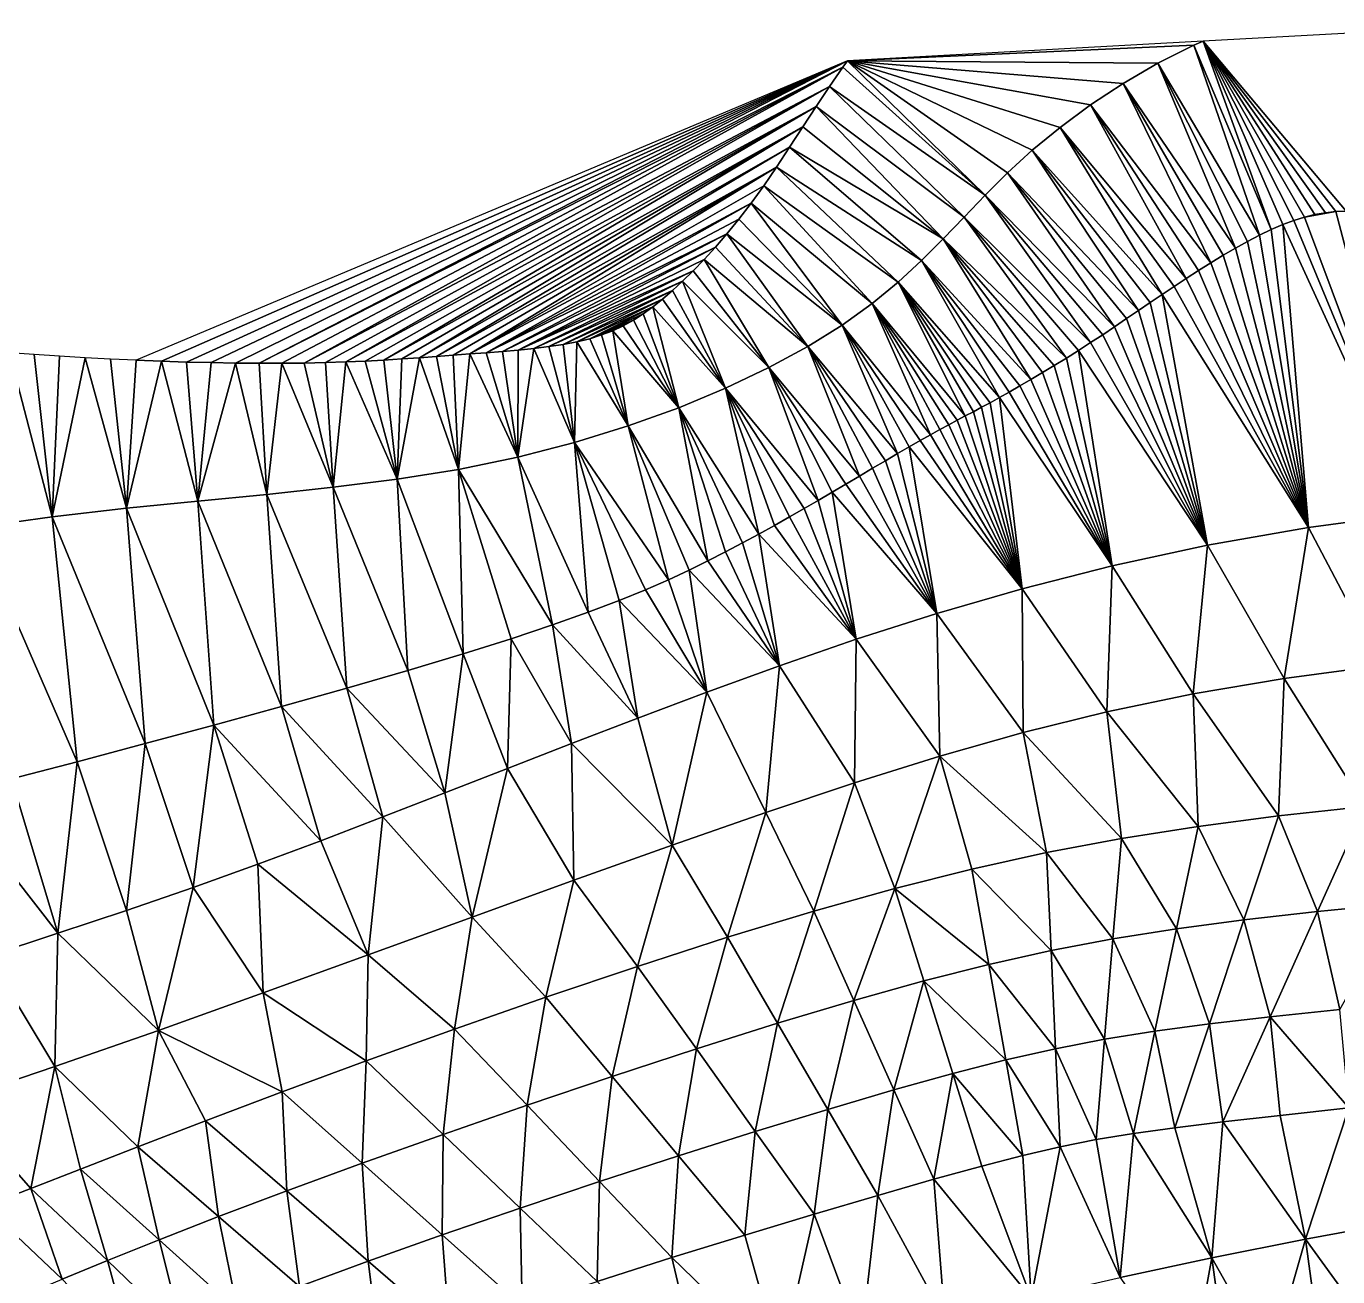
# Model space of a CAD drawing. Header units: metres. Extents: x 0 to 433, y 0 to 317.
# Drawn here: x 136.07 to 152.85, y 262.34 to 278.34 of the extents above; entities that cross this region are included whole.
import ezdxf

# ---------------------------------------------------------------- set-up
doc = ezdxf.new("R2010")
doc.units = ezdxf.units.M
doc.layers.add('TERRAIN_TIN', color=8, linetype='Continuous')

msp = doc.modelspace()

# ---------------------------------------------------------------- linework, layer by layer
at = {"layer": 'TERRAIN_TIN'}
for points in [[(151.13, 278.147, 2), (152.96, 275.975, 3), (154.653, 278.34, 2)], [(151.009, 278.096, 2), (151.13, 278.147, 2), (146.58, 277.897, 1)], [(151.009, 278.096, 2), (152.002, 275.738, 3), (151.13, 278.147, 2)], [(152.002, 275.738, 3), (152.148, 275.801, 3), (151.13, 278.147, 2)], [(152.148, 275.801, 3), (152.289, 275.854, 3), (151.13, 278.147, 2)], [(152.289, 275.854, 3), (152.426, 275.897, 3), (151.13, 278.147, 2)], [(152.426, 275.897, 3), (152.561, 275.93, 3), (151.13, 278.147, 2)], [(152.561, 275.93, 3), (152.694, 275.954, 3), (151.13, 278.147, 2)], [(152.694, 275.954, 3), (152.827, 275.969, 3), (151.13, 278.147, 2)], [(152.827, 275.969, 3), (152.96, 275.975, 3), (151.13, 278.147, 2)], [(150.55, 277.867, 2), (151.009, 278.096, 2), (146.58, 277.897, 1)], [(151.853, 275.666, 3), (151.009, 278.096, 2), (150.55, 277.867, 2)], [(151.853, 275.666, 3), (152.002, 275.738, 3), (151.009, 278.096, 2)], [(137.474, 274.066, 1), (137.798, 274.054, 1), (146.58, 277.897, 1)], [(137.798, 274.054, 1), (138.119, 274.043, 1), (146.58, 277.897, 1)], [(138.119, 274.043, 1), (138.435, 274.036, 1), (146.58, 277.897, 1)], [(138.435, 274.036, 1), (138.745, 274.03, 1), (146.58, 277.897, 1)], [(138.745, 274.03, 1), (139.047, 274.028, 1), (146.58, 277.897, 1)], [(139.047, 274.028, 1), (146.52, 277.815, 1), (146.58, 277.897, 1)], [(139.047, 274.028, 1), (139.341, 274.028, 1), (146.52, 277.815, 1)], [(139.341, 274.028, 1), (139.624, 274.03, 1), (146.52, 277.815, 1)], [(146.52, 277.815, 1), (139.624, 274.03, 1), (146.35, 277.569, 1)], [(148.34, 276.18, 2), (146.52, 277.815, 1), (146.35, 277.569, 1)], [(146.52, 277.815, 1), (148.34, 276.18, 2), (146.58, 277.897, 1)], [(150.108, 277.609, 2), (150.55, 277.867, 2), (146.58, 277.897, 1)], [(149.688, 277.333, 2), (150.108, 277.609, 2), (146.58, 277.897, 1)], [(149.298, 277.045, 2), (149.688, 277.333, 2), (146.58, 277.897, 1)], [(148.627, 276.465, 2), (148.943, 276.754, 2), (146.58, 277.897, 1)], [(148.943, 276.754, 2), (149.298, 277.045, 2), (146.58, 277.897, 1)], [(148.34, 276.18, 2), (148.627, 276.465, 2), (146.58, 277.897, 1)], [(151.544, 275.501, 3), (150.55, 277.867, 2), (150.108, 277.609, 2)], [(151.699, 275.587, 3), (151.853, 275.666, 3), (150.55, 277.867, 2)], [(151.544, 275.501, 3), (151.699, 275.587, 3), (150.55, 277.867, 2)], [(139.624, 274.03, 1), (139.896, 274.036, 1), (146.35, 277.569, 1)], [(139.896, 274.036, 1), (140.156, 274.044, 1), (146.35, 277.569, 1)], [(140.156, 274.044, 1), (146.179, 277.313, 1), (146.35, 277.569, 1)], [(146.179, 277.313, 1), (148.07, 275.898, 2), (146.35, 277.569, 1)], [(148.07, 275.898, 2), (148.34, 276.18, 2), (146.35, 277.569, 1)], [(149.688, 277.333, 2), (151.228, 275.314, 3), (150.108, 277.609, 2)], [(151.228, 275.314, 3), (151.386, 275.41, 3), (150.108, 277.609, 2)], [(151.386, 275.41, 3), (151.544, 275.501, 3), (150.108, 277.609, 2)], [(146.179, 277.313, 1), (140.156, 274.044, 1), (140.405, 274.055, 1)], [(140.644, 274.067, 1), (146.179, 277.313, 1), (140.405, 274.055, 1)], [(146.179, 277.313, 1), (140.644, 274.067, 1), (146.008, 277.052, 1)], [(147.803, 275.618, 2), (146.179, 277.313, 1), (146.008, 277.052, 1)], [(147.803, 275.618, 2), (148.07, 275.898, 2), (146.179, 277.313, 1)], [(150.914, 275.113, 3), (149.688, 277.333, 2), (149.298, 277.045, 2)], [(151.071, 275.215, 3), (151.228, 275.314, 3), (149.688, 277.333, 2)], [(150.914, 275.113, 3), (151.071, 275.215, 3), (149.688, 277.333, 2)], [(146.008, 277.052, 1), (140.644, 274.067, 1), (140.875, 274.082, 1)], [(141.099, 274.097, 1), (146.008, 277.052, 1), (140.875, 274.082, 1)], [(141.099, 274.097, 1), (145.838, 276.791, 1), (146.008, 277.052, 1)], [(145.838, 276.791, 1), (147.803, 275.618, 2), (146.008, 277.052, 1)], [(148.943, 276.754, 2), (150.605, 274.908, 3), (149.298, 277.045, 2)], [(149.298, 277.045, 2), (150.605, 274.908, 3), (150.759, 275.011, 3)], [(150.914, 275.113, 3), (149.298, 277.045, 2), (150.759, 275.011, 3)], [(145.838, 276.791, 1), (141.099, 274.097, 1), (141.317, 274.113, 1)], [(145.671, 276.538, 1), (145.838, 276.791, 1), (141.317, 274.113, 1)], [(145.838, 276.791, 1), (145.671, 276.538, 1), (147.527, 275.341, 2)], [(147.803, 275.618, 2), (145.838, 276.791, 1), (147.527, 275.341, 2)], [(150.301, 274.702, 3), (148.943, 276.754, 2), (148.627, 276.465, 2)], [(150.453, 274.805, 3), (148.943, 276.754, 2), (150.301, 274.702, 3)], [(148.943, 276.754, 2), (150.453, 274.805, 3), (150.605, 274.908, 3)], [(141.532, 274.13, 1), (145.671, 276.538, 1), (141.317, 274.113, 1)], [(141.744, 274.146, 1), (145.671, 276.538, 1), (141.532, 274.13, 1)], [(145.671, 276.538, 1), (141.744, 274.146, 1), (145.506, 276.298, 1)], [(147.228, 275.065, 2), (145.671, 276.538, 1), (145.506, 276.298, 1)], [(145.671, 276.538, 1), (147.228, 275.065, 2), (147.527, 275.341, 2)], [(148.34, 276.18, 2), (149.997, 274.495, 3), (148.627, 276.465, 2)], [(150.149, 274.598, 3), (150.301, 274.702, 3), (148.627, 276.465, 2)], [(149.997, 274.495, 3), (150.149, 274.598, 3), (148.627, 276.465, 2)], [(141.744, 274.146, 1), (145.345, 276.076, 1), (145.506, 276.298, 1)], [(145.345, 276.076, 1), (146.894, 274.79, 2), (145.506, 276.298, 1)], [(146.894, 274.79, 2), (147.228, 275.065, 2), (145.506, 276.298, 1)], [(149.69, 274.292, 3), (148.34, 276.18, 2), (148.07, 275.898, 2)], [(148.34, 276.18, 2), (149.844, 274.393, 3), (149.997, 274.495, 3)], [(149.69, 274.292, 3), (149.844, 274.393, 3), (148.34, 276.18, 2)], [(141.744, 274.146, 1), (141.954, 274.162, 1), (145.345, 276.076, 1)], [(141.954, 274.162, 1), (145.188, 275.871, 1), (145.345, 276.076, 1)], [(145.345, 276.076, 1), (145.188, 275.871, 1), (146.511, 274.515, 2)], [(146.894, 274.79, 2), (145.345, 276.076, 1), (146.511, 274.515, 2)], [(152.827, 275.969, 3), (152.426, 275.897, 3), (153.844, 272.107, 4)], [(152.827, 275.969, 3), (152.561, 275.93, 3), (152.426, 275.897, 3)], [(152.561, 275.93, 3), (152.827, 275.969, 3), (152.694, 275.954, 3)], [(152.96, 275.975, 3), (152.827, 275.969, 3), (153.096, 275.973, 3)], [(153.096, 275.973, 3), (152.827, 275.969, 3), (153.844, 272.107, 4)], [(145.188, 275.871, 1), (141.954, 274.162, 1), (145.036, 275.684, 1)], [(145.188, 275.871, 1), (145.036, 275.684, 1), (146.511, 274.515, 2)], [(147.803, 275.618, 2), (149.379, 274.094, 3), (148.07, 275.898, 2)], [(148.07, 275.898, 2), (149.379, 274.094, 3), (149.534, 274.192, 3)], [(149.69, 274.292, 3), (148.07, 275.898, 2), (149.534, 274.192, 3)], [(152.148, 275.801, 3), (152.002, 275.738, 3), (152.478, 271.926, 4)], [(152.289, 275.854, 3), (152.148, 275.801, 3), (153.844, 272.107, 4)], [(153.844, 272.107, 4), (152.148, 275.801, 3), (152.478, 271.926, 4)], [(152.426, 275.897, 3), (152.289, 275.854, 3), (153.844, 272.107, 4)], [(145.036, 275.684, 1), (141.954, 274.162, 1), (142.162, 274.178, 1)], [(144.887, 275.512, 1), (145.036, 275.684, 1), (142.162, 274.178, 1)], [(144.887, 275.512, 1), (146.07, 274.241, 2), (145.036, 275.684, 1)], [(145.036, 275.684, 1), (146.07, 274.241, 2), (146.511, 274.515, 2)], [(148.926, 273.82, 3), (147.803, 275.618, 2), (147.527, 275.341, 2)], [(147.803, 275.618, 2), (149.073, 273.907, 3), (149.225, 273.999, 3)], [(149.379, 274.094, 3), (147.803, 275.618, 2), (149.225, 273.999, 3)], [(147.803, 275.618, 2), (148.926, 273.82, 3), (149.073, 273.907, 3)], [(151.853, 275.666, 3), (151.699, 275.587, 3), (152.478, 271.926, 4)], [(152.002, 275.738, 3), (151.853, 275.666, 3), (152.478, 271.926, 4)], [(142.365, 274.196, 1), (144.887, 275.512, 1), (142.162, 274.178, 1)], [(144.887, 275.512, 1), (142.365, 274.196, 1), (144.743, 275.354, 1)], [(146.07, 274.241, 2), (144.887, 275.512, 1), (144.743, 275.354, 1)], [(151.544, 275.501, 3), (151.386, 275.41, 3), (152.478, 271.926, 4)], [(151.699, 275.587, 3), (151.544, 275.501, 3), (152.478, 271.926, 4)], [(144.743, 275.354, 1), (142.365, 274.196, 1), (144.603, 275.21, 1)], [(145.571, 273.971, 2), (144.743, 275.354, 1), (144.603, 275.21, 1)], [(146.07, 274.241, 2), (144.743, 275.354, 1), (145.571, 273.971, 2)], [(147.228, 275.065, 2), (148.523, 273.588, 3), (147.527, 275.341, 2)], [(148.649, 273.659, 3), (148.784, 273.737, 3), (147.527, 275.341, 2)], [(148.523, 273.588, 3), (148.649, 273.659, 3), (147.527, 275.341, 2)], [(148.784, 273.737, 3), (148.926, 273.82, 3), (147.527, 275.341, 2)], [(151.228, 275.314, 3), (151.071, 275.215, 3), (152.478, 271.926, 4)], [(151.386, 275.41, 3), (151.228, 275.314, 3), (152.478, 271.926, 4)], [(142.365, 274.196, 1), (142.564, 274.216, 1), (144.603, 275.21, 1)], [(142.564, 274.216, 1), (144.468, 275.079, 1), (144.603, 275.21, 1)], [(144.468, 275.079, 1), (145.571, 273.971, 2), (144.603, 275.21, 1)], [(152.478, 271.926, 4), (150.914, 275.113, 3), (150.759, 275.011, 3)], [(151.071, 275.215, 3), (150.914, 275.113, 3), (152.478, 271.926, 4)], [(144.468, 275.079, 1), (142.564, 274.216, 1), (142.756, 274.24, 1)], [(144.337, 274.959, 1), (144.468, 275.079, 1), (142.756, 274.24, 1)], [(142.94, 274.268, 1), (144.337, 274.959, 1), (142.756, 274.24, 1)], [(144.211, 274.849, 1), (144.337, 274.959, 1), (142.94, 274.268, 1)], [(144.337, 274.959, 1), (144.211, 274.849, 1), (145.019, 273.709, 2)], [(144.468, 275.079, 1), (144.337, 274.959, 1), (145.019, 273.709, 2)], [(145.571, 273.971, 2), (144.468, 275.079, 1), (145.019, 273.709, 2)], [(148.085, 273.353, 3), (147.228, 275.065, 2), (146.894, 274.79, 2)], [(148.405, 273.523, 3), (147.228, 275.065, 2), (148.295, 273.464, 3)], [(147.228, 275.065, 2), (148.405, 273.523, 3), (148.523, 273.588, 3)], [(147.228, 275.065, 2), (148.189, 273.407, 3), (148.295, 273.464, 3)], [(148.085, 273.353, 3), (148.189, 273.407, 3), (147.228, 275.065, 2)], [(150.605, 274.908, 3), (152.478, 271.926, 4), (150.759, 275.011, 3)], [(143.115, 274.301, 1), (144.211, 274.849, 1), (142.94, 274.268, 1)], [(144.087, 274.75, 1), (144.211, 274.849, 1), (143.115, 274.301, 1)], [(144.211, 274.849, 1), (144.087, 274.75, 1), (145.019, 273.709, 2)], [(147.64, 273.112, 3), (146.894, 274.79, 2), (146.511, 274.515, 2)], [(147.64, 273.112, 3), (147.761, 273.179, 3), (146.894, 274.79, 2)], [(147.761, 273.179, 3), (147.874, 273.24, 3), (146.894, 274.79, 2)], [(147.874, 273.24, 3), (147.981, 273.298, 3), (146.894, 274.79, 2)], [(147.981, 273.298, 3), (148.085, 273.353, 3), (146.894, 274.79, 2)], [(150.453, 274.805, 3), (150.301, 274.702, 3), (151.187, 271.699, 4)], [(150.605, 274.908, 3), (150.453, 274.805, 3), (151.187, 271.699, 4)], [(150.605, 274.908, 3), (151.187, 271.699, 4), (152.478, 271.926, 4)], [(144.087, 274.75, 1), (143.115, 274.301, 1), (143.279, 274.341, 1)], [(143.963, 274.66, 1), (144.087, 274.75, 1), (143.279, 274.341, 1)], [(143.838, 274.579, 1), (143.963, 274.66, 1), (143.279, 274.341, 1)], [(143.838, 274.579, 1), (144.418, 273.459, 2), (143.963, 274.66, 1)], [(144.418, 273.459, 2), (144.087, 274.75, 1), (143.963, 274.66, 1)], [(144.087, 274.75, 1), (144.418, 273.459, 2), (145.019, 273.709, 2)], [(150.301, 274.702, 3), (150.149, 274.598, 3), (151.187, 271.699, 4)], [(143.432, 274.389, 1), (143.838, 274.579, 1), (143.279, 274.341, 1)], [(143.838, 274.579, 1), (143.432, 274.389, 1), (143.574, 274.444, 1)], [(143.574, 274.444, 1), (143.432, 274.389, 1), (143.772, 273.226, 2)], [(143.709, 274.507, 1), (143.838, 274.579, 1), (143.574, 274.444, 1)], [(144.418, 273.459, 2), (143.709, 274.507, 1), (143.574, 274.444, 1)], [(144.418, 273.459, 2), (143.574, 274.444, 1), (143.772, 273.226, 2)], [(143.838, 274.579, 1), (143.709, 274.507, 1), (144.418, 273.459, 2)], [(146.07, 274.241, 2), (147.22, 272.871, 3), (146.511, 274.515, 2)], [(147.22, 272.871, 3), (147.369, 272.957, 3), (146.511, 274.515, 2)], [(147.509, 273.038, 3), (147.64, 273.112, 3), (146.511, 274.515, 2)], [(147.369, 272.957, 3), (147.509, 273.038, 3), (146.511, 274.515, 2)], [(149.997, 274.495, 3), (149.844, 274.393, 3), (151.187, 271.699, 4)], [(150.149, 274.598, 3), (149.997, 274.495, 3), (151.187, 271.699, 4)], [(142.94, 274.268, 1), (142.756, 274.24, 1), (143.084, 273.014, 2)], [(143.115, 274.301, 1), (142.94, 274.268, 1), (143.084, 273.014, 2)], [(143.772, 273.226, 2), (143.115, 274.301, 1), (143.084, 273.014, 2)], [(143.115, 274.301, 1), (143.772, 273.226, 2), (143.279, 274.341, 1)], [(143.772, 273.226, 2), (143.432, 274.389, 1), (143.279, 274.341, 1)], [(149.69, 274.292, 3), (149.534, 274.192, 3), (151.187, 271.699, 4)], [(149.844, 274.393, 3), (149.69, 274.292, 3), (151.187, 271.699, 4)], [(135.852, 274.162, 1), (135.414, 271.927, 2), (136.399, 272.062, 2)], [(136.171, 274.139, 1), (135.852, 274.162, 1), (136.399, 272.062, 2)], [(136.171, 274.139, 1), (136.399, 272.062, 2), (136.494, 274.118, 1)], [(136.399, 272.062, 2), (136.82, 274.098, 1), (136.494, 274.118, 1)], [(137.349, 272.171, 2), (136.82, 274.098, 1), (136.399, 272.062, 2)], [(136.82, 274.098, 1), (137.349, 272.171, 2), (137.147, 274.081, 1)], [(141.099, 274.097, 1), (140.875, 274.082, 1), (140.814, 272.543, 2)], [(141.601, 272.669, 2), (141.099, 274.097, 1), (140.814, 272.543, 2)], [(141.099, 274.097, 1), (141.601, 272.669, 2), (141.317, 274.113, 1)], [(141.601, 272.669, 2), (141.532, 274.13, 1), (141.317, 274.113, 1)], [(141.601, 272.669, 2), (141.744, 274.146, 1), (141.532, 274.13, 1)], [(141.744, 274.146, 1), (141.601, 272.669, 2), (142.359, 272.827, 2)], [(141.954, 274.162, 1), (141.744, 274.146, 1), (142.359, 272.827, 2)], [(141.954, 274.162, 1), (142.359, 272.827, 2), (142.162, 274.178, 1)], [(142.359, 272.827, 2), (142.365, 274.196, 1), (142.162, 274.178, 1)], [(142.564, 274.216, 1), (142.359, 272.827, 2), (143.084, 273.014, 2)], [(142.564, 274.216, 1), (142.365, 274.196, 1), (142.359, 272.827, 2)], [(142.756, 274.24, 1), (142.564, 274.216, 1), (143.084, 273.014, 2)], [(146.07, 274.241, 2), (145.571, 273.971, 2), (146.732, 272.584, 3)], [(146.9, 272.683, 3), (146.07, 274.241, 2), (146.732, 272.584, 3)], [(146.07, 274.241, 2), (147.063, 272.779, 3), (147.22, 272.871, 3)], [(146.9, 272.683, 3), (147.063, 272.779, 3), (146.07, 274.241, 2)], [(149.534, 274.192, 3), (149.379, 274.094, 3), (149.967, 271.436, 4)], [(151.187, 271.699, 4), (149.534, 274.192, 3), (149.967, 271.436, 4)], [(137.349, 272.171, 2), (137.474, 274.066, 1), (137.147, 274.081, 1)], [(137.474, 274.066, 1), (137.349, 272.171, 2), (137.798, 274.054, 1)], [(137.349, 272.171, 2), (138.265, 272.264, 2), (137.798, 274.054, 1)], [(138.265, 272.264, 2), (138.119, 274.043, 1), (137.798, 274.054, 1)], [(138.265, 272.264, 2), (138.435, 274.036, 1), (138.119, 274.043, 1)], [(138.435, 274.036, 1), (138.265, 272.264, 2), (138.745, 274.03, 1)], [(138.745, 274.03, 1), (138.265, 272.264, 2), (139.146, 272.35, 2)], [(139.047, 274.028, 1), (138.745, 274.03, 1), (139.146, 272.35, 2)], [(139.341, 274.028, 1), (139.047, 274.028, 1), (139.146, 272.35, 2)], [(139.996, 272.44, 2), (139.341, 274.028, 1), (139.146, 272.35, 2)], [(139.341, 274.028, 1), (139.996, 272.44, 2), (139.624, 274.03, 1)], [(139.996, 272.44, 2), (139.896, 274.036, 1), (139.624, 274.03, 1)], [(140.156, 274.044, 1), (139.896, 274.036, 1), (139.996, 272.44, 2)], [(140.156, 274.044, 1), (139.996, 272.44, 2), (140.814, 272.543, 2)], [(140.156, 274.044, 1), (140.814, 272.543, 2), (140.405, 274.055, 1)], [(140.814, 272.543, 2), (140.644, 274.067, 1), (140.405, 274.055, 1)], [(140.875, 274.082, 1), (140.644, 274.067, 1), (140.814, 272.543, 2)], [(146.204, 272.273, 3), (145.571, 273.971, 2), (145.019, 273.709, 2)], [(145.571, 273.971, 2), (146.559, 272.482, 3), (146.732, 272.584, 3)], [(146.383, 272.378, 3), (146.559, 272.482, 3), (145.571, 273.971, 2)], [(146.204, 272.273, 3), (146.383, 272.378, 3), (145.571, 273.971, 2)], [(149.225, 273.999, 3), (149.073, 273.907, 3), (149.967, 271.436, 4)], [(149.379, 274.094, 3), (149.225, 273.999, 3), (149.967, 271.436, 4)], [(148.926, 273.82, 3), (148.784, 273.737, 3), (149.967, 271.436, 4)], [(149.073, 273.907, 3), (148.926, 273.82, 3), (149.967, 271.436, 4)], [(144.418, 273.459, 2), (145.444, 271.841, 3), (145.019, 273.709, 2)], [(145.835, 272.06, 3), (146.022, 272.167, 3), (145.019, 273.709, 2)], [(146.022, 272.167, 3), (146.204, 272.273, 3), (145.019, 273.709, 2)], [(145.643, 271.951, 3), (145.835, 272.06, 3), (145.019, 273.709, 2)], [(145.444, 271.841, 3), (145.643, 271.951, 3), (145.019, 273.709, 2)], [(148.649, 273.659, 3), (148.523, 273.588, 3), (149.967, 271.436, 4)], [(148.784, 273.737, 3), (148.649, 273.659, 3), (149.967, 271.436, 4)], [(144.418, 273.459, 2), (143.772, 273.226, 2), (144.792, 271.499, 3)], [(145.444, 271.841, 3), (144.418, 273.459, 2), (145.236, 271.729, 3)], [(144.418, 273.459, 2), (145.019, 271.615, 3), (145.236, 271.729, 3)], [(145.019, 271.615, 3), (144.418, 273.459, 2), (144.792, 271.499, 3)], [(148.295, 273.464, 3), (148.189, 273.407, 3), (148.813, 271.142, 4)], [(148.405, 273.523, 3), (148.295, 273.464, 3), (148.813, 271.142, 4)], [(148.523, 273.588, 3), (148.405, 273.523, 3), (148.813, 271.142, 4)], [(148.523, 273.588, 3), (148.813, 271.142, 4), (149.967, 271.436, 4)], [(147.981, 273.298, 3), (147.874, 273.24, 3), (148.813, 271.142, 4)], [(148.085, 273.353, 3), (147.981, 273.298, 3), (148.813, 271.142, 4)], [(148.189, 273.407, 3), (148.085, 273.353, 3), (148.813, 271.142, 4)], [(144.288, 271.257, 3), (143.772, 273.226, 2), (143.084, 273.014, 2)], [(143.772, 273.226, 2), (144.551, 271.38, 3), (144.792, 271.499, 3)], [(144.288, 271.257, 3), (144.551, 271.38, 3), (143.772, 273.226, 2)], [(147.64, 273.112, 3), (147.509, 273.038, 3), (148.813, 271.142, 4)], [(147.761, 273.179, 3), (147.64, 273.112, 3), (148.813, 271.142, 4)], [(147.874, 273.24, 3), (147.761, 273.179, 3), (148.813, 271.142, 4)], [(142.359, 272.827, 2), (143.261, 270.841, 3), (143.084, 273.014, 2)], [(143.993, 271.128, 3), (144.288, 271.257, 3), (143.084, 273.014, 2)], [(143.261, 270.841, 3), (143.654, 270.99, 3), (143.084, 273.014, 2)], [(143.654, 270.99, 3), (143.993, 271.128, 3), (143.084, 273.014, 2)], [(147.369, 272.957, 3), (147.22, 272.871, 3), (147.721, 270.826, 4)], [(147.509, 273.038, 3), (147.369, 272.957, 3), (148.813, 271.142, 4)], [(148.813, 271.142, 4), (147.369, 272.957, 3), (147.721, 270.826, 4)], [(141.601, 272.669, 2), (142.805, 270.679, 3), (142.359, 272.827, 2)], [(142.359, 272.827, 2), (142.805, 270.679, 3), (143.261, 270.841, 3)], [(147.063, 272.779, 3), (146.9, 272.683, 3), (147.721, 270.826, 4)], [(147.22, 272.871, 3), (147.063, 272.779, 3), (147.721, 270.826, 4)], [(141.601, 272.669, 2), (140.814, 272.543, 2), (141.658, 270.308, 3)], [(142.274, 270.502, 3), (141.601, 272.669, 2), (141.658, 270.308, 3)], [(142.805, 270.679, 3), (141.601, 272.669, 2), (142.274, 270.502, 3)], [(147.721, 270.826, 4), (146.9, 272.683, 3), (146.732, 272.584, 3)], [(140.17, 269.87, 3), (139.996, 272.44, 2), (139.146, 272.35, 2)], [(139.996, 272.44, 2), (140.951, 270.096, 3), (140.814, 272.543, 2)], [(140.951, 270.096, 3), (139.996, 272.44, 2), (140.17, 269.87, 3)], [(140.814, 272.543, 2), (140.951, 270.096, 3), (141.658, 270.308, 3)], [(146.559, 272.482, 3), (146.383, 272.378, 3), (147.721, 270.826, 4)], [(146.559, 272.482, 3), (147.721, 270.826, 4), (146.732, 272.584, 3)], [(138.265, 272.264, 2), (137.349, 272.171, 2), (138.468, 269.397, 3)], [(138.265, 272.264, 2), (139.335, 269.635, 3), (139.146, 272.35, 2)], [(139.335, 269.635, 3), (138.265, 272.264, 2), (138.468, 269.397, 3)], [(139.335, 269.635, 3), (140.17, 269.87, 3), (139.146, 272.35, 2)], [(146.022, 272.167, 3), (146.688, 270.495, 4), (146.204, 272.273, 3)], [(146.688, 270.495, 4), (146.383, 272.378, 3), (146.204, 272.273, 3)], [(146.383, 272.378, 3), (146.688, 270.495, 4), (147.721, 270.826, 4)], [(137.589, 269.16, 3), (137.349, 272.171, 2), (136.399, 272.062, 2)], [(137.349, 272.171, 2), (137.589, 269.16, 3), (138.468, 269.397, 3)], [(146.688, 270.495, 4), (146.022, 272.167, 3), (145.835, 272.06, 3)], [(153.844, 272.107, 4), (152.478, 271.926, 4), (153.408, 270.159, 5)], [(136.399, 272.062, 2), (135.414, 271.927, 2), (136.719, 268.929, 3)], [(135.414, 271.927, 2), (135.879, 268.711, 3), (136.719, 268.929, 3)], [(137.589, 269.16, 3), (136.399, 272.062, 2), (136.719, 268.929, 3)], [(145.643, 271.951, 3), (145.444, 271.841, 3), (146.688, 270.495, 4)], [(145.643, 271.951, 3), (146.688, 270.495, 4), (145.835, 272.06, 3)], [(152.478, 271.926, 4), (151.187, 271.699, 4), (152.165, 269.995, 5)], [(152.478, 271.926, 4), (152.165, 269.995, 5), (153.408, 270.159, 5)], [(145.444, 271.841, 3), (145.236, 271.729, 3), (145.709, 270.156, 4)], [(146.688, 270.495, 4), (145.444, 271.841, 3), (145.709, 270.156, 4)], [(145.709, 270.156, 4), (145.019, 271.615, 3), (144.792, 271.499, 3)], [(145.236, 271.729, 3), (145.019, 271.615, 3), (145.709, 270.156, 4)], [(151.004, 269.798, 5), (151.187, 271.699, 4), (149.967, 271.436, 4)], [(151.187, 271.699, 4), (151.004, 269.798, 5), (152.165, 269.995, 5)], [(144.551, 271.38, 3), (145.709, 270.156, 4), (144.792, 271.499, 3)], [(148.813, 271.142, 4), (149.899, 269.567, 5), (149.967, 271.436, 4)], [(149.899, 269.567, 5), (151.004, 269.798, 5), (149.967, 271.436, 4)], [(144.288, 271.257, 3), (143.993, 271.128, 3), (144.78, 269.818, 4)], [(144.551, 271.38, 3), (144.288, 271.257, 3), (144.78, 269.818, 4)], [(145.709, 270.156, 4), (144.551, 271.38, 3), (144.78, 269.818, 4)], [(143.993, 271.128, 3), (143.654, 270.99, 3), (144.78, 269.818, 4)], [(148.813, 271.142, 4), (147.721, 270.826, 4), (148.826, 269.301, 5)], [(149.899, 269.567, 5), (148.813, 271.142, 4), (148.826, 269.301, 5)], [(143.896, 269.486, 4), (143.654, 270.99, 3), (143.261, 270.841, 3)], [(143.654, 270.99, 3), (143.896, 269.486, 4), (144.78, 269.818, 4)], [(142.805, 270.679, 3), (143.896, 269.486, 4), (143.261, 270.841, 3)], [(146.688, 270.495, 4), (147.758, 268.998, 5), (147.721, 270.826, 4)], [(147.721, 270.826, 4), (147.758, 268.998, 5), (148.826, 269.301, 5)], [(142.805, 270.679, 3), (142.274, 270.502, 3), (143.048, 269.161, 4)], [(143.896, 269.486, 4), (142.805, 270.679, 3), (143.048, 269.161, 4)], [(142.228, 268.842, 4), (142.274, 270.502, 3), (141.658, 270.308, 3)], [(142.274, 270.502, 3), (142.228, 268.842, 4), (143.048, 269.161, 4)], [(146.688, 270.495, 4), (145.709, 270.156, 4), (146.669, 268.658, 5)], [(147.758, 268.998, 5), (146.688, 270.495, 4), (146.669, 268.658, 5)], [(140.951, 270.096, 3), (141.425, 268.529, 4), (141.658, 270.308, 3)], [(141.425, 268.529, 4), (142.228, 268.842, 4), (141.658, 270.308, 3)], [(141.425, 268.529, 4), (140.951, 270.096, 3), (140.17, 269.87, 3)], [(145.709, 270.156, 4), (144.78, 269.818, 4), (145.534, 268.278, 5)], [(146.669, 268.658, 5), (145.709, 270.156, 4), (145.534, 268.278, 5)], [(152.165, 269.995, 5), (153.2, 268.357, 6), (153.408, 270.159, 5)], [(152.165, 269.995, 5), (151.004, 269.798, 5), (152.095, 268.235, 6)], [(153.2, 268.357, 6), (152.165, 269.995, 5), (152.095, 268.235, 6)], [(139.335, 269.635, 3), (140.631, 268.221, 4), (140.17, 269.87, 3)], [(140.631, 268.221, 4), (141.425, 268.529, 4), (140.17, 269.87, 3)], [(143.896, 269.486, 4), (144.333, 267.86, 5), (144.78, 269.818, 4)], [(144.78, 269.818, 4), (144.333, 267.86, 5), (145.534, 268.278, 5)], [(151.004, 269.798, 5), (149.899, 269.567, 5), (151.065, 268.1, 6)], [(151.004, 269.798, 5), (151.065, 268.1, 6), (152.095, 268.235, 6)], [(139.836, 267.918, 4), (139.335, 269.635, 3), (138.468, 269.397, 3)], [(139.836, 267.918, 4), (140.631, 268.221, 4), (139.335, 269.635, 3)], [(149.899, 269.567, 5), (148.826, 269.301, 5), (150.084, 267.946, 6)], [(151.065, 268.1, 6), (149.899, 269.567, 5), (150.084, 267.946, 6)], [(137.589, 269.16, 3), (138.204, 267.32, 4), (138.468, 269.397, 3)], [(138.468, 269.397, 3), (138.204, 267.32, 4), (139.03, 267.617, 4)], [(139.836, 267.918, 4), (138.468, 269.397, 3), (139.03, 267.617, 4)], [(144.333, 267.86, 5), (143.896, 269.486, 4), (143.048, 269.161, 4)], [(147.758, 268.998, 5), (149.126, 267.766, 6), (148.826, 269.301, 5)], [(148.826, 269.301, 5), (149.126, 267.766, 6), (150.084, 267.946, 6)], [(137.351, 267.025, 4), (137.589, 269.16, 3), (136.719, 268.929, 3)], [(138.204, 267.32, 4), (137.589, 269.16, 3), (137.351, 267.025, 4)], [(142.228, 268.842, 4), (143.075, 267.411, 5), (143.048, 269.161, 4)], [(143.075, 267.411, 5), (144.333, 267.86, 5), (143.048, 269.161, 4)], [(136.719, 268.929, 3), (135.879, 268.711, 3), (136.474, 266.733, 4)], [(137.351, 267.025, 4), (136.719, 268.929, 3), (136.474, 266.733, 4)], [(147.183, 267.308, 6), (147.758, 268.998, 5), (146.669, 268.658, 5)], [(147.758, 268.998, 5), (147.183, 267.308, 6), (148.168, 267.555, 6)], [(149.126, 267.766, 6), (147.758, 268.998, 5), (148.168, 267.555, 6)], [(141.425, 268.529, 4), (141.774, 266.94, 5), (142.228, 268.842, 4)], [(141.774, 266.94, 5), (143.075, 267.411, 5), (142.228, 268.842, 4)], [(135.879, 268.711, 3), (135.09, 268.509, 3), (136.474, 266.733, 4)], [(146.148, 267.017, 6), (146.669, 268.658, 5), (145.534, 268.278, 5)], [(146.148, 267.017, 6), (147.183, 267.308, 6), (146.669, 268.658, 5)], [(135.09, 268.509, 3), (135.579, 266.442, 4), (136.474, 266.733, 4)], [(141.774, 266.94, 5), (141.425, 268.529, 4), (140.631, 268.221, 4)], [(140.631, 268.221, 4), (139.836, 267.918, 4), (140.445, 266.457, 5)], [(141.774, 266.94, 5), (140.631, 268.221, 4), (140.445, 266.457, 5)], [(144.333, 267.86, 5), (145.044, 266.682, 6), (145.534, 268.278, 5)], [(145.044, 266.682, 6), (146.148, 267.017, 6), (145.534, 268.278, 5)], [(151.065, 268.1, 6), (151.652, 266.905, 7), (152.095, 268.235, 6)], [(151.652, 266.905, 7), (152.594, 267.011, 7), (152.095, 268.235, 6)], [(152.594, 267.011, 7), (153.2, 268.357, 6), (152.095, 268.235, 6)], [(153.2, 268.357, 6), (152.594, 267.011, 7), (153.641, 267.114, 7)], [(150.789, 266.791, 7), (151.065, 268.1, 6), (150.084, 267.946, 6)], [(150.789, 266.791, 7), (151.652, 266.905, 7), (151.065, 268.1, 6)], [(140.445, 266.457, 5), (139.836, 267.918, 4), (139.03, 267.617, 4)], [(149.126, 267.766, 6), (149.975, 266.661, 7), (150.084, 267.946, 6)], [(149.975, 266.661, 7), (150.789, 266.791, 7), (150.084, 267.946, 6)], [(144.333, 267.86, 5), (143.075, 267.411, 5), (143.891, 266.31, 6)], [(145.044, 266.682, 6), (144.333, 267.86, 5), (143.891, 266.31, 6)], [(149.126, 267.766, 6), (148.168, 267.555, 6), (149.184, 266.511, 7)], [(149.975, 266.661, 7), (149.126, 267.766, 6), (149.184, 266.511, 7)], [(138.204, 267.32, 4), (139.102, 265.97, 5), (139.03, 267.617, 4)], [(139.102, 265.97, 5), (140.445, 266.457, 5), (139.03, 267.617, 4)], [(147.183, 267.308, 6), (148.386, 266.334, 7), (148.168, 267.555, 6)], [(148.168, 267.555, 6), (148.386, 266.334, 7), (149.184, 266.511, 7)], [(143.075, 267.411, 5), (141.774, 266.94, 5), (142.718, 265.914, 6)], [(143.075, 267.411, 5), (142.718, 265.914, 6), (143.891, 266.31, 6)], [(137.761, 265.491, 5), (138.204, 267.32, 4), (137.351, 267.025, 4)], [(137.761, 265.491, 5), (139.102, 265.97, 5), (138.204, 267.32, 4)], [(147.183, 267.308, 6), (146.148, 267.017, 6), (146.66, 265.873, 7)], [(147.183, 267.308, 6), (146.66, 265.873, 7), (147.554, 266.123, 7)], [(148.386, 266.334, 7), (147.183, 267.308, 6), (147.554, 266.123, 7)], [(152.594, 267.011, 7), (152.878, 265.758, 8), (153.641, 267.114, 7)], [(137.761, 265.491, 5), (137.351, 267.025, 4), (136.474, 266.733, 4)], [(141.55, 265.506, 6), (141.774, 266.94, 5), (140.445, 266.457, 5)], [(141.774, 266.94, 5), (141.55, 265.506, 6), (142.718, 265.914, 6)], [(145.044, 266.682, 6), (145.684, 265.581, 7), (146.148, 267.017, 6)], [(146.148, 267.017, 6), (145.684, 265.581, 7), (146.66, 265.873, 7)], [(151.209, 265.575, 8), (151.652, 266.905, 7), (150.789, 266.791, 7)], [(151.652, 266.905, 7), (151.209, 265.575, 8), (151.987, 265.665, 8)], [(151.652, 266.905, 7), (151.987, 265.665, 8), (152.594, 267.011, 7)], [(151.987, 265.665, 8), (152.878, 265.758, 8), (152.594, 267.011, 7)], [(135.579, 266.442, 4), (136.435, 265.027, 5), (136.474, 266.733, 4)], [(136.435, 265.027, 5), (137.761, 265.491, 5), (136.474, 266.733, 4)], [(150.789, 266.791, 7), (149.975, 266.661, 7), (150.513, 265.481, 8)], [(151.209, 265.575, 8), (150.789, 266.791, 7), (150.513, 265.481, 8)], [(144.644, 265.253, 7), (145.044, 266.682, 6), (143.891, 266.31, 6)], [(145.044, 266.682, 6), (144.644, 265.253, 7), (145.684, 265.581, 7)], [(149.867, 265.377, 8), (149.975, 266.661, 7), (149.184, 266.511, 7)], [(149.975, 266.661, 7), (149.867, 265.377, 8), (150.513, 265.481, 8)], [(136.435, 265.027, 5), (135.579, 266.442, 4), (135.139, 264.589, 5)], [(139.102, 265.97, 5), (140.417, 265.099, 6), (140.445, 266.457, 5)], [(140.417, 265.099, 6), (141.55, 265.506, 6), (140.445, 266.457, 5)], [(148.386, 266.334, 7), (149.242, 265.256, 8), (149.184, 266.511, 7)], [(149.242, 265.256, 8), (149.867, 265.377, 8), (149.184, 266.511, 7)], [(142.718, 265.914, 6), (143.567, 264.9, 7), (143.891, 266.31, 6)], [(143.567, 264.9, 7), (144.644, 265.253, 7), (143.891, 266.31, 6)], [(148.605, 265.112, 8), (148.386, 266.334, 7), (147.554, 266.123, 7)], [(149.242, 265.256, 8), (148.386, 266.334, 7), (148.605, 265.112, 8)], [(146.66, 265.873, 7), (147.172, 264.729, 8), (147.554, 266.123, 7)], [(147.172, 264.729, 8), (147.925, 264.939, 8), (147.554, 266.123, 7)], [(147.925, 264.939, 8), (148.605, 265.112, 8), (147.554, 266.123, 7)], [(139.102, 265.97, 5), (137.761, 265.491, 5), (139.345, 264.704, 6)], [(140.417, 265.099, 6), (139.102, 265.97, 5), (139.345, 264.704, 6)], [(141.55, 265.506, 6), (142.477, 264.532, 7), (142.718, 265.914, 6)], [(142.477, 264.532, 7), (143.567, 264.9, 7), (142.718, 265.914, 6)], [(145.684, 265.581, 7), (146.325, 264.48, 8), (146.66, 265.873, 7)], [(146.325, 264.48, 8), (147.172, 264.729, 8), (146.66, 265.873, 7)], [(152.878, 265.758, 8), (151.987, 265.665, 8), (152.993, 264.499, 9)], [(144.644, 265.253, 7), (145.397, 264.196, 8), (145.684, 265.581, 7)], [(145.684, 265.581, 7), (145.397, 264.196, 8), (146.325, 264.48, 8)], [(150.766, 264.245, 9), (151.209, 265.575, 8), (150.513, 265.481, 8)], [(151.381, 264.32, 9), (151.209, 265.575, 8), (150.766, 264.245, 9)], [(151.987, 265.665, 8), (151.209, 265.575, 8), (151.381, 264.32, 9)], [(151.987, 265.665, 8), (151.381, 264.32, 9), (152.116, 264.403, 9)], [(152.993, 264.499, 9), (151.987, 265.665, 8), (152.116, 264.403, 9)], [(137.761, 265.491, 5), (136.435, 265.027, 5), (137.496, 264.002, 6)], [(138.362, 264.335, 6), (137.761, 265.491, 5), (137.496, 264.002, 6)], [(137.761, 265.491, 5), (138.362, 264.335, 6), (139.345, 264.704, 6)], [(141.402, 264.158, 7), (141.55, 265.506, 6), (140.417, 265.099, 6)], [(141.55, 265.506, 6), (141.402, 264.158, 7), (142.477, 264.532, 7)], [(149.867, 265.377, 8), (149.242, 265.256, 8), (149.759, 264.092, 9)], [(150.237, 264.171, 9), (149.867, 265.377, 8), (149.759, 264.092, 9)], [(149.867, 265.377, 8), (150.237, 264.171, 9), (150.513, 265.481, 8)], [(150.237, 264.171, 9), (150.766, 264.245, 9), (150.513, 265.481, 8)], [(144.644, 265.253, 7), (143.567, 264.9, 7), (144.415, 263.886, 8)], [(145.397, 264.196, 8), (144.644, 265.253, 7), (144.415, 263.886, 8)], [(149.242, 265.256, 8), (148.605, 265.112, 8), (149.299, 264.001, 9)], [(149.242, 265.256, 8), (149.299, 264.001, 9), (149.759, 264.092, 9)], [(140.369, 263.79, 7), (140.417, 265.099, 6), (139.345, 264.704, 6)], [(140.369, 263.79, 7), (141.402, 264.158, 7), (140.417, 265.099, 6)], [(148.605, 265.112, 8), (147.925, 264.939, 8), (148.823, 263.89, 9)], [(149.299, 264.001, 9), (148.605, 265.112, 8), (148.823, 263.89, 9)], [(136.125, 263.465, 6), (136.435, 265.027, 5), (135.139, 264.589, 5)], [(136.125, 263.465, 6), (136.762, 263.715, 6), (136.435, 265.027, 5)], [(136.435, 265.027, 5), (136.762, 263.715, 6), (137.496, 264.002, 6)], [(143.404, 263.557, 8), (143.567, 264.9, 7), (142.477, 264.532, 7)], [(143.567, 264.9, 7), (143.404, 263.557, 8), (144.415, 263.886, 8)], [(147.925, 264.939, 8), (147.172, 264.729, 8), (147.685, 263.585, 9)], [(148.296, 263.754, 9), (147.925, 264.939, 8), (147.685, 263.585, 9)], [(147.925, 264.939, 8), (148.296, 263.754, 9), (148.823, 263.89, 9)], [(138.362, 264.335, 6), (139.402, 263.436, 7), (139.345, 264.704, 6)], [(139.402, 263.436, 7), (140.369, 263.79, 7), (139.345, 264.704, 6)], [(146.965, 263.379, 9), (147.172, 264.729, 8), (146.325, 264.48, 8)], [(147.172, 264.729, 8), (146.965, 263.379, 9), (147.685, 263.585, 9)], [(135.536, 263.239, 6), (136.125, 263.465, 6), (135.139, 264.589, 5)], [(141.402, 264.158, 7), (142.388, 263.217, 8), (142.477, 264.532, 7)], [(142.388, 263.217, 8), (143.404, 263.557, 8), (142.477, 264.532, 7)], [(145.397, 264.196, 8), (146.15, 263.14, 9), (146.325, 264.48, 8)], [(146.15, 263.14, 9), (146.965, 263.379, 9), (146.325, 264.48, 8)], [(151.381, 264.32, 9), (152.438, 262.817, 10), (152.116, 264.403, 9)], [(152.438, 262.817, 10), (152.993, 264.499, 9), (152.116, 264.403, 9)], [(152.993, 264.499, 9), (152.438, 262.817, 10), (153.646, 263.042, 10)], [(138.53, 263.108, 7), (138.362, 264.335, 6), (137.496, 264.002, 6)], [(138.53, 263.108, 7), (139.402, 263.436, 7), (138.362, 264.335, 6)], [(145.264, 262.872, 9), (145.397, 264.196, 8), (144.415, 263.886, 8)], [(145.397, 264.196, 8), (145.264, 262.872, 9), (146.15, 263.14, 9)], [(150.766, 264.245, 9), (150.237, 264.171, 9), (151.241, 262.58, 10)], [(151.381, 264.32, 9), (150.766, 264.245, 9), (151.241, 262.58, 10)], [(152.438, 262.817, 10), (151.381, 264.32, 9), (151.241, 262.58, 10)], [(141.402, 264.158, 7), (140.369, 263.79, 7), (141.393, 262.875, 8)], [(142.388, 263.217, 8), (141.402, 264.158, 7), (141.393, 262.875, 8)], [(149.299, 264.001, 9), (150.068, 262.33, 10), (149.759, 264.092, 9)], [(150.068, 262.33, 10), (150.237, 264.171, 9), (149.759, 264.092, 9)], [(151.241, 262.58, 10), (150.237, 264.171, 9), (150.068, 262.33, 10)], [(136.762, 263.715, 6), (137.769, 262.812, 7), (137.496, 264.002, 6)], [(137.769, 262.812, 7), (138.53, 263.108, 7), (137.496, 264.002, 6)], [(143.404, 263.557, 8), (144.331, 262.583, 9), (144.415, 263.886, 8)], [(144.331, 262.583, 9), (145.264, 262.872, 9), (144.415, 263.886, 8)], [(148.296, 263.754, 9), (148.928, 262.07, 10), (148.823, 263.89, 9)], [(148.928, 262.07, 10), (149.299, 264.001, 9), (148.823, 263.89, 9)], [(149.299, 264.001, 9), (148.928, 262.07, 10), (150.068, 262.33, 10)], [(136.125, 263.465, 6), (137.109, 262.547, 7), (136.762, 263.715, 6)], [(137.109, 262.547, 7), (137.769, 262.812, 7), (136.762, 263.715, 6)], [(140.369, 263.79, 7), (139.402, 263.436, 7), (140.442, 262.537, 8)], [(141.393, 262.875, 8), (140.369, 263.79, 7), (140.442, 262.537, 8)], [(148.928, 262.07, 10), (148.296, 263.754, 9), (147.685, 263.585, 9)], [(143.404, 263.557, 8), (142.388, 263.217, 8), (143.374, 262.277, 9)], [(144.331, 262.583, 9), (143.404, 263.557, 8), (143.374, 262.277, 9)], [(146.965, 263.379, 9), (147.823, 261.8, 10), (147.685, 263.585, 9)], [(147.823, 261.8, 10), (148.928, 262.07, 10), (147.685, 263.585, 9)], [(136.529, 262.307, 7), (136.125, 263.465, 6), (135.536, 263.239, 6)], [(137.109, 262.547, 7), (136.125, 263.465, 6), (136.529, 262.307, 7)], [(139.402, 263.436, 7), (138.53, 263.108, 7), (139.563, 262.213, 8)], [(139.402, 263.436, 7), (139.563, 262.213, 8), (140.442, 262.537, 8)], [(146.965, 263.379, 9), (146.15, 263.14, 9), (146.753, 261.521, 10)], [(147.823, 261.8, 10), (146.965, 263.379, 9), (146.753, 261.521, 10)], [(136.011, 262.09, 7), (136.529, 262.307, 7), (135.536, 263.239, 6)], [(142.416, 261.96, 9), (142.388, 263.217, 8), (141.393, 262.875, 8)], [(142.388, 263.217, 8), (142.416, 261.96, 9), (143.374, 262.277, 9)], [(138.772, 261.908, 8), (138.53, 263.108, 7), (137.769, 262.812, 7)], [(138.53, 263.108, 7), (138.772, 261.908, 8), (139.563, 262.213, 8)], [(146.15, 263.14, 9), (145.264, 262.872, 9), (145.719, 261.235, 10)], [(146.15, 263.14, 9), (145.719, 261.235, 10), (146.753, 261.521, 10)], [(153.646, 263.042, 10), (152.438, 262.817, 10), (153.395, 261.5, 11)], [(141.393, 262.875, 8), (140.442, 262.537, 8), (141.483, 261.639, 9)], [(142.416, 261.96, 9), (141.393, 262.875, 8), (141.483, 261.639, 9)], [(145.264, 262.872, 9), (144.331, 262.583, 9), (145.719, 261.235, 10)], [(137.769, 262.812, 7), (137.109, 262.547, 7), (138.066, 261.622, 8)], [(138.772, 261.908, 8), (137.769, 262.812, 7), (138.066, 261.622, 8)], [(151.993, 261.25, 11), (152.438, 262.817, 10), (151.241, 262.58, 10)], [(152.438, 262.817, 10), (151.993, 261.25, 11), (152.638, 261.371, 11)], [(152.438, 262.817, 10), (152.638, 261.371, 11), (153.395, 261.5, 11)], [(137.432, 261.354, 8), (137.109, 262.547, 7), (136.529, 262.307, 7)], [(137.109, 262.547, 7), (137.432, 261.354, 8), (138.066, 261.622, 8)], [(139.563, 262.213, 8), (140.596, 261.318, 9), (140.442, 262.537, 8)], [(140.442, 262.537, 8), (140.596, 261.318, 9), (141.483, 261.639, 9)], [(144.331, 262.583, 9), (143.374, 262.277, 9), (144.719, 260.941, 10)], [(145.719, 261.235, 10), (144.331, 262.583, 9), (144.719, 260.941, 10)], [(150.957, 261.021, 11), (151.241, 262.58, 10), (150.068, 262.33, 10)], [(150.957, 261.021, 11), (151.442, 261.135, 11), (151.241, 262.58, 10)], [(151.442, 261.135, 11), (151.993, 261.25, 11), (151.241, 262.58, 10)]]:
    msp.add_3dface(points, dxfattribs=at)

doc.saveas('drawing.dxf')
